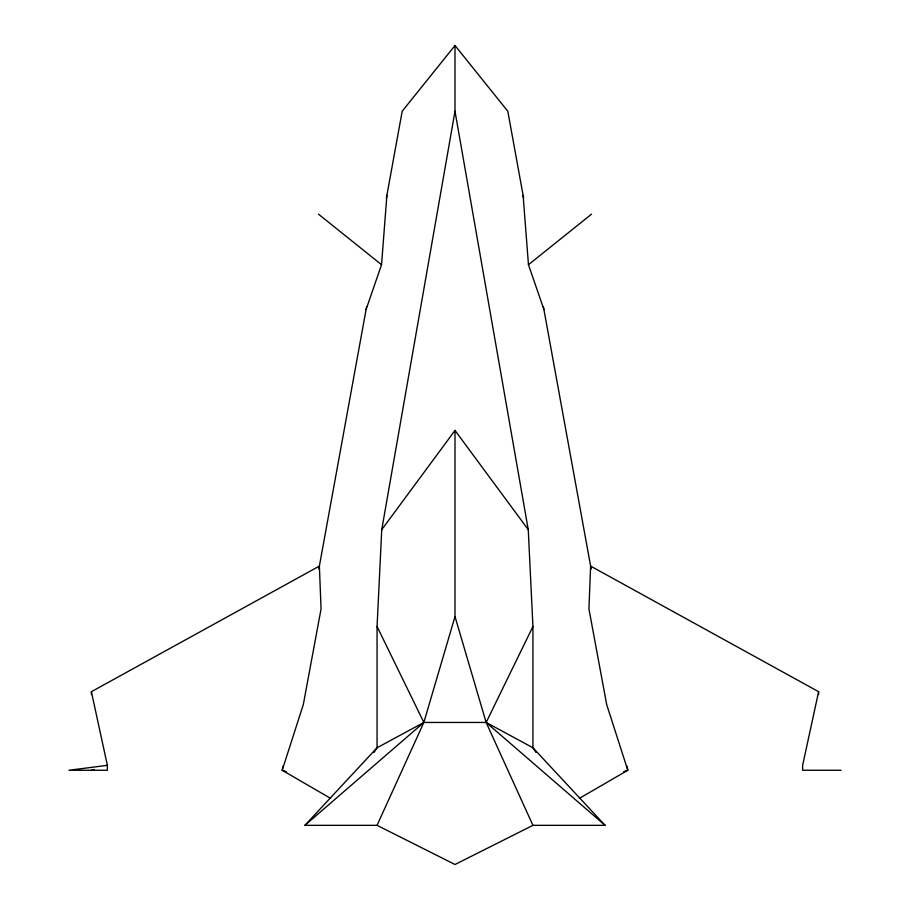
<?xml version="1.0" encoding="UTF-8"?>
<svg xmlns="http://www.w3.org/2000/svg" width="910" height="910" viewBox="0 0 910 910"><rect width="100%" height="100%" fill="white"/><g stroke="black" fill="none" stroke-linecap="round" stroke-linejoin="round"><path stroke-width="1.36" d="M373.999 752.445L377.058 747.758L377.058 626.501L381.745 529.665L455 111.247L455 45.5L507.803 111.247L523.625 198.13M366.093 309.514L381.54 264.719L386.887 195.343M282.964 766.072L282.202 770.269L330.66 798.4M318.864 568.898L366.605 306.727M386.375 198.13L402.197 111.247L455 45.5M579.34 798.4L627.798 770.269L606.686 704.567L588.929 608.915L590.624 566.1L818.613 691.702L802.631 765.321L802.631 770.269L841.056 770.269M536.001 752.445L532.941 747.758L532.941 626.501L528.255 529.665L455 430.43L455 616.548L423.855 722.449L377.058 825.336L304.907 825.336L377.058 747.758L423.855 722.449L486.145 722.449L532.941 747.758L605.093 825.336L532.941 825.336L455 864.5L377.058 825.336M532.941 626.501L486.145 722.449L532.941 825.336M381.745 529.665L455 430.43M304.907 825.336L423.855 722.449L377.058 626.501M543.907 309.514L528.46 264.719L591.557 214.134M91.387 694.501L91.387 691.702L319.376 566.1L321.071 608.915L303.314 704.567L282.202 770.269L286.252 771.589M623.748 771.589L627.798 770.269L627.035 766.072M91.387 770.269L94.049 769.451M107.369 765.321L68.944 770.269L107.369 770.269L107.369 765.321L91.387 691.702M318.443 214.134L381.54 264.719M605.093 825.336L486.145 722.449L455 616.548M543.395 306.727L591.136 568.898M455 111.247L528.255 529.665M523.113 195.343L528.46 264.719M818.613 691.702L818.613 694.501"/></g></svg>
